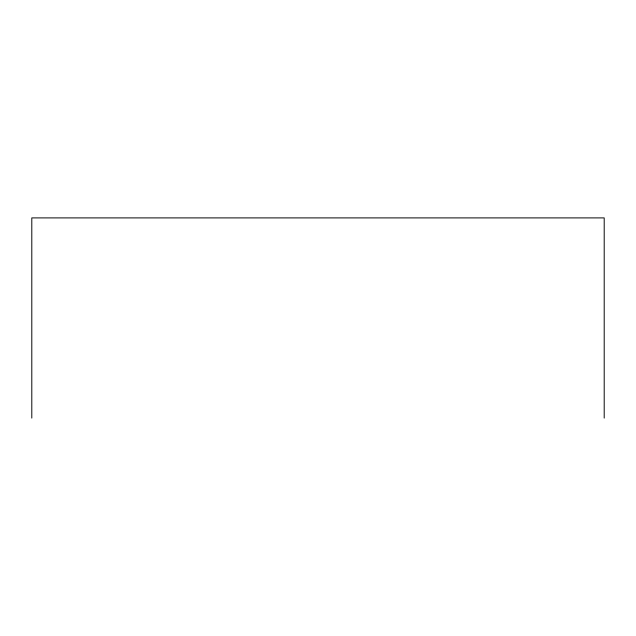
<?xml version="1.0" encoding="UTF-8"?>
<svg xmlns="http://www.w3.org/2000/svg" width="636" height="636" viewBox="0 0 636 636"><rect width="100%" height="100%" fill="white"/><g stroke="black" fill="none" stroke-linecap="round" stroke-linejoin="round"><path stroke-width="0.95" d="M604.2 418.098L604.2 217.902L31.8 217.902L31.8 418.098"/></g></svg>
